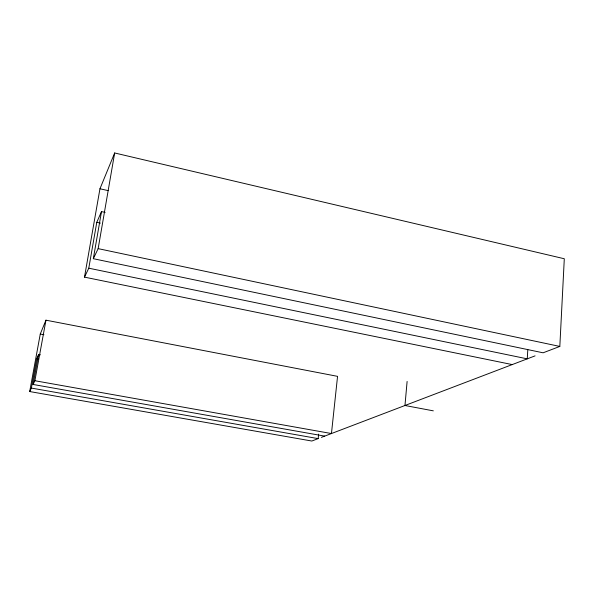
<?xml version="1.0" encoding="UTF-8"?>
<svg xmlns="http://www.w3.org/2000/svg" width="594" height="594" viewBox="0 0 594 594"><rect width="100%" height="100%" fill="white"/><g stroke="black" fill="none" stroke-linecap="round" stroke-linejoin="round"><path stroke-width="0.89" d="M105.123 212.385L101.5 211.583L93.325 258.702L543.102 352.806L559.823 346.428L564.3 258.754L114.664 152.97L99.955 188.773L84.496 277.131L512.221 364.582M527.806 349.68L527.257 358.85L88.781 268.191L84.496 277.131M407.113 381.445L404.967 405.502L433.33 410.848M324.688 436.122L33.093 384.466L34.883 380.732L331.452 433.546L337.555 376.351L45.953 320.181L40.266 334.028L29.7 391.55L311.835 441.03L318.154 438.617L318.644 434.117M93.325 258.702L98.151 248.634L114.664 152.97M88.781 268.191L96.777 222.312L101.5 211.583M29.7 391.55L31.363 388.075L36.769 358.613L38.58 354.492L40.407 354.833M33.093 384.466L38.58 354.492M34.883 380.732L45.953 320.181M321.391 437.377L535.075 355.865M31.363 388.075L318.154 438.617M36.769 358.613L38.595 358.947M40.266 334.028L43.904 334.719M98.151 248.634L559.823 346.428M96.777 222.312L100.401 223.106M99.955 188.773L108.086 190.607"/></g></svg>
